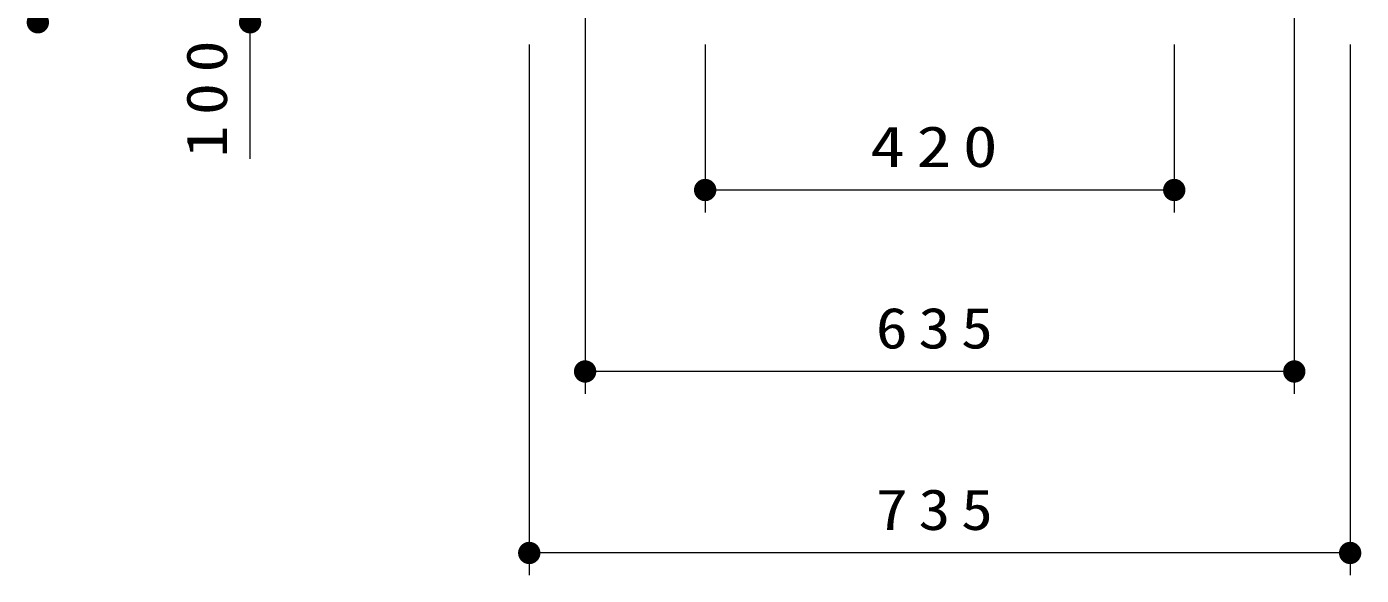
# Model space of a CAD drawing. Units: millimetres on the paper, scale 1:20. Extents: x -365 to 12, y -38 to 257.
# Drawn here: x -145.2 to -85.4, y 76.8 to 101.4 of the extents above; entities that cross this region are included whole.
import ezdxf

# ---------------------------------------------------------------- set-up
doc = ezdxf.new("R2010")
doc.units = ezdxf.units.MM
doc.layers.add('1_20', color=3, linetype='Continuous', lineweight=25)
doc.styles.add('ＭＳ ゴシック', font='')
doc.styles.get('ＭＳ ゴシック').set_extended_font_data('MS Gothic')

# ---------------------------------------------------------------- blocks, each defined once
blk = doc.blocks.new('filled_dot')
at = {"color": 0, "linetype": 'Continuous', "lineweight": -2, "const_width": 1.25}
blk.add_lwpolyline([(-0.625, 0, 1), (0.625, 0, 1)], format="xyb", close=True, dxfattribs=at)

msp = doc.modelspace()

# ---------------------------------------------------------------- linework, layer by layer
at = {"layer": '1_20', "color": 7, "lineweight": 13}
for p, q in [((-135.156, 95.488), (-135.156, 106.603)), ((-120.156, 105.603), (-120.156, 84.973)), ((-88.406, 105.603), (-88.406, 84.973)), ((-122.656, 100.603), (-122.656, 76.85)), ((-114.781, 100.603), (-114.781, 93.096)), ((-93.781, 100.603), (-93.781, 93.096)), ((-85.906, 100.603), (-85.906, 76.85)), ((-93.781, 94.096), (-114.781, 94.096)), ((-88.406, 85.973), (-120.156, 85.973)), ((-85.906, 77.85), (-122.656, 77.85))]:
    msp.add_line(p, q, dxfattribs=at)

# ---------------------------------------------------------------- block references
at = {"layer": '1_20', "color": 7, "lineweight": 13, "xscale": 0.4, "yscale": 0.4}
for p, rotation in [((-144.656, 101.603), 90), ((-135.156, 101.603), 90), ((-93.781, 94.096), 180), ((-88.406, 85.973), 180), ((-85.906, 77.85), 180)]:
    msp.add_blockref('filled_dot', p, dxfattribs=dict(at, rotation=rotation))
for p in [(-114.781, 94.096), (-120.156, 85.973), (-122.656, 77.85)]:
    msp.add_blockref('filled_dot', p, dxfattribs=at)

# ---------------------------------------------------------------- texts
at = {"layer": '1_20', "color": 7, "insert": (-136.156, 98.405), "char_height": 1.833, "attachment_point": 8, "rotation": 90, "style": 'ＭＳ ゴシック'}
msp.add_mtext('\\T1.33;\\W1.15;100', dxfattribs=at)
at = {"layer": '1_20', "color": 7, "char_height": 1.833, "attachment_point": 8, "style": 'ＭＳ ゴシック'}
for s, insert in [('\\T1.33;\\W1.25;420', (-104.281, 95.096)), ('\\T1.33;\\W1.15;635', (-104.281, 86.973)), ('\\T1.33;\\W1.15;735', (-104.281, 78.85))]:
    msp.add_mtext(s, dxfattribs=dict(at, insert=insert))

doc.saveas('drawing.dxf')
